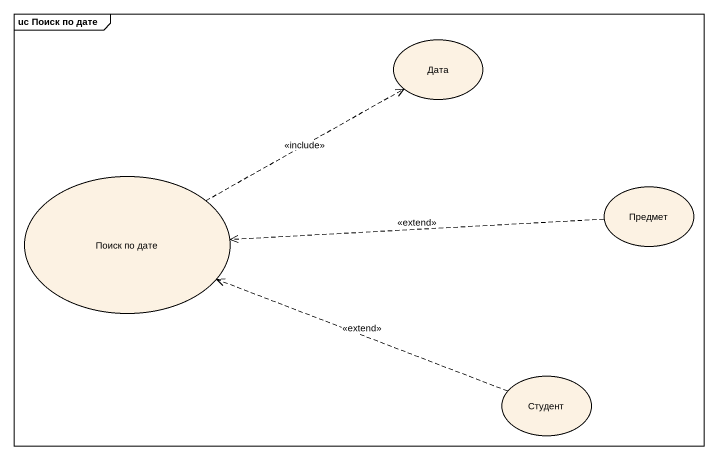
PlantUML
@startuml
mainframe uc Поиск по дате
usecase Дата
usecase "Поиск по дате" as Поиск_по_дате
usecase Предмет
usecase Студент
Поиск_по_дате .right.> Дата : <<include>>
Предмет .left.> Поиск_по_дате : <<extend>>
Студент .left.> Поиск_по_дате : <<extend>>
@enduml
